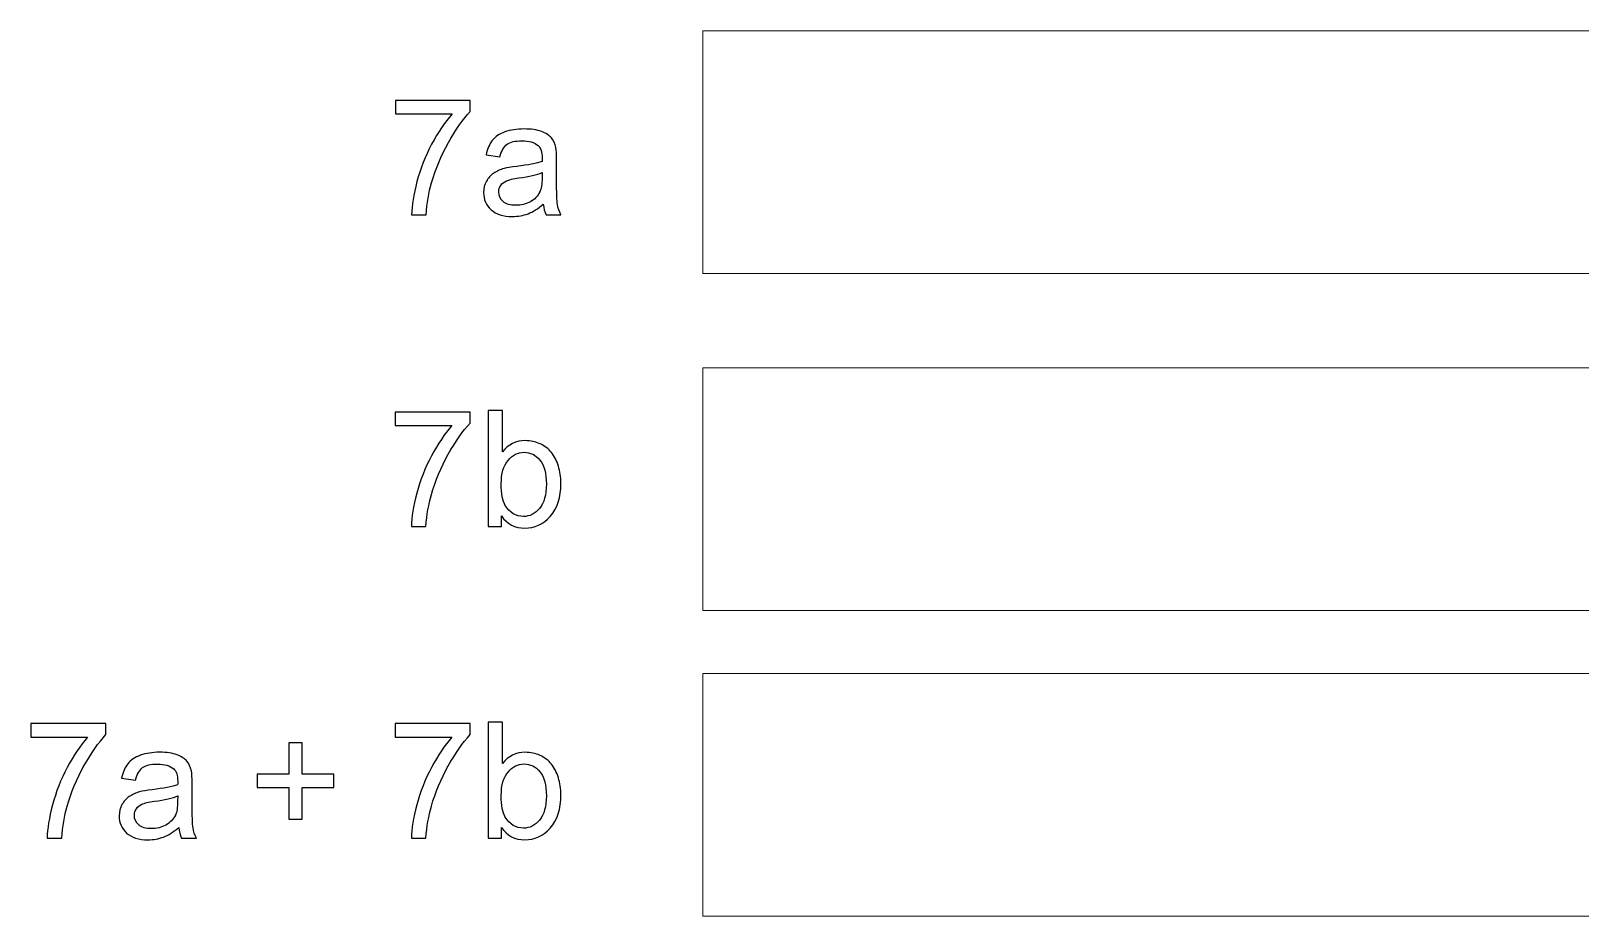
# Model space of a CAD drawing. Header units: millimetres. Extents: x -489 to 489, y -241 to 468.
# Drawn here: x -355.7 to -234.1, y -71.3 to -1.8 of the extents above; entities that cross this region are included whole.
import ezdxf

# ---------------------------------------------------------------- set-up
doc = ezdxf.new("R2010")
doc.units = ezdxf.units.MM
doc.header["$MEASUREMENT"] = 0
doc.layers.add('Layer 1', color=7, linetype='Continuous')

msp = doc.modelspace()

# ---------------------------------------------------------------- linework, layer by layer
at = {"layer": 'Layer 1', "color": 250, "lineweight": 9}
for points in [[(-303.009, -20.856), (-169.659, -20.856), (-169.659, -1.806), (-303.009, -1.806), (-303.009, -20.856)], [(-303.009, -47.3027), (-169.659, -47.3027), (-169.659, -28.2527), (-303.009, -28.2527), (-303.009, -47.3027)], [(-303.009, -71.3027), (-169.659, -71.3027), (-169.659, -52.2527), (-303.009, -52.2527), (-303.009, -71.3027)]]:
    msp.add_lwpolyline(points, close=True, dxfattribs=at)
at = {"layer": 'Layer 1', "color": 250}
for points, knots in [([(-327.1357, -8.3199), (-327.1357, -8.3199), (-327.1357, -7.2531), (-327.1357, -7.2531), (-327.1357, -7.2531), (-327.1357, -7.2531), (-321.2556, -7.2531), (-321.2556, -7.2531), (-321.2556, -7.2531), (-321.2556, -7.2531), (-321.2556, -8.1167), (-321.2556, -8.1167), (-321.2556, -8.1167), (-321.8334, -8.7326), (-322.4092, -9.5518), (-322.9764, -10.5741), (-322.9764, -10.5741), (-323.5458, -11.5965), (-323.984, -12.6485), (-324.2951, -13.7301), (-324.2951, -13.7301), (-324.5174, -14.49), (-324.6613, -15.3261), (-324.7227, -16.232), (-324.7227, -16.232), (-324.7227, -16.232), (-325.8657, -16.232), (-325.8657, -16.232), (-325.8657, -16.232), (-325.853, -15.5166), (-325.7133, -14.6508), (-325.4445, -13.637), (-325.4445, -13.637), (-325.1757, -12.621), (-324.7925, -11.6431), (-324.2909, -10.7011), (-324.2909, -10.7011), (-323.7892, -9.7592), (-323.2558, -8.9655), (-322.6907, -8.3199), (-322.6907, -8.3199), (-322.6907, -8.3199), (-327.1357, -8.3199), (-327.1357, -8.3199)], [0, 0, 0, 0, 0.08333333, 0.08333333, 0.08333333, 0.08333333, 0.16666667, 0.16666667, 0.16666667, 0.16666667, 0.25, 0.25, 0.25, 0.25, 0.33333333, 0.33333333, 0.33333333, 0.33333333, 0.41666667, 0.41666667, 0.41666667, 0.41666667, 0.5, 0.5, 0.5, 0.5, 0.58333333, 0.58333333, 0.58333333, 0.58333333, 0.66666667, 0.66666667, 0.66666667, 0.66666667, 0.75, 0.75, 0.75, 0.75, 0.83333333, 0.83333333, 0.83333333, 0.83333333, 1, 1, 1, 1]), ([(-315.5258, -15.4065), (-315.9407, -15.76), (-316.3407, -16.0076), (-316.7238, -16.1537), (-316.7238, -16.1537), (-317.1069, -16.2997), (-317.5176, -16.3717), (-317.9578, -16.3717), (-317.9578, -16.3717), (-318.6817, -16.3717), (-319.2384, -16.196), (-319.6279, -15.8425), (-319.6279, -15.8425), (-320.0174, -15.4912), (-320.2121, -15.0403), (-320.2121, -14.4921), (-320.2121, -14.4921), (-320.2121, -14.1704), (-320.138, -13.8761), (-319.992, -13.6094), (-319.992, -13.6094), (-319.8438, -13.3427), (-319.6512, -13.1311), (-319.4141, -12.9702), (-319.4141, -12.9702), (-319.1749, -12.8093), (-318.9082, -12.6866), (-318.6098, -12.604), (-318.6098, -12.604), (-318.3896, -12.5469), (-318.0573, -12.4918), (-317.6149, -12.4368), (-317.6149, -12.4368), (-316.7132, -12.331), (-316.0465, -12.2019), (-315.621, -12.0537), (-315.621, -12.0537), (-315.6168, -11.9013), (-315.6147, -11.8039), (-315.6147, -11.7637), (-315.6147, -11.7637), (-315.6147, -11.3107), (-315.7205, -10.9911), (-315.9322, -10.8049), (-315.9322, -10.8049), (-316.2179, -10.553), (-316.6434, -10.4281), (-317.2064, -10.4281), (-317.2064, -10.4281), (-317.7335, -10.4281), (-318.1229, -10.5212), (-318.3727, -10.7054), (-318.3727, -10.7054), (-318.6246, -10.8895), (-318.8087, -11.2155), (-318.9294, -11.6854), (-318.9294, -11.6854), (-318.9294, -11.6854), (-320.0216, -11.533), (-320.0216, -11.533), (-320.0216, -11.533), (-319.9221, -11.0652), (-319.7591, -10.6863), (-319.5305, -10.3985), (-319.5305, -10.3985), (-319.3019, -10.1106), (-318.9717, -9.8905), (-318.5399, -9.7338), (-318.5399, -9.7338), (-318.1102, -9.5793), (-317.6086, -9.501), (-317.0413, -9.501), (-317.0413, -9.501), (-316.4783, -9.501), (-316.019, -9.5666), (-315.6655, -9.7), (-315.6655, -9.7), (-315.3141, -9.8333), (-315.0538, -9.9984), (-314.8887, -10.1995), (-314.8887, -10.1995), (-314.7236, -10.4006), (-314.6072, -10.6546), (-314.5394, -10.9615), (-314.5394, -10.9615), (-314.5034, -11.152), (-314.4844, -11.4949), (-314.4844, -11.9881), (-314.4844, -11.9881), (-314.4844, -11.9881), (-314.4844, -13.4697), (-314.4844, -13.4697), (-314.4844, -13.4697), (-314.4844, -14.5048), (-314.4611, -15.1588), (-314.4145, -15.4361), (-314.4145, -15.4361), (-314.3701, -15.7134), (-314.277, -15.978), (-314.1415, -16.232), (-314.1415, -16.232), (-314.1415, -16.232), (-315.3099, -16.232), (-315.3099, -16.232), (-315.3099, -16.232), (-315.4221, -15.997), (-315.494, -15.7219), (-315.5258, -15.4065)], [0, 0, 0, 0, 0.03571429, 0.03571429, 0.03571429, 0.03571429, 0.07142857, 0.07142857, 0.07142857, 0.07142857, 0.10714286, 0.10714286, 0.10714286, 0.10714286, 0.14285714, 0.14285714, 0.14285714, 0.14285714, 0.17857143, 0.17857143, 0.17857143, 0.17857143, 0.21428571, 0.21428571, 0.21428571, 0.21428571, 0.25, 0.25, 0.25, 0.25, 0.28571429, 0.28571429, 0.28571429, 0.28571429, 0.32142857, 0.32142857, 0.32142857, 0.32142857, 0.35714286, 0.35714286, 0.35714286, 0.35714286, 0.39285714, 0.39285714, 0.39285714, 0.39285714, 0.42857143, 0.42857143, 0.42857143, 0.42857143, 0.46428571, 0.46428571, 0.46428571, 0.46428571, 0.5, 0.5, 0.5, 0.5, 0.53571429, 0.53571429, 0.53571429, 0.53571429, 0.57142857, 0.57142857, 0.57142857, 0.57142857, 0.60714286, 0.60714286, 0.60714286, 0.60714286, 0.64285714, 0.64285714, 0.64285714, 0.64285714, 0.67857143, 0.67857143, 0.67857143, 0.67857143, 0.71428571, 0.71428571, 0.71428571, 0.71428571, 0.75, 0.75, 0.75, 0.75, 0.78571429, 0.78571429, 0.78571429, 0.78571429, 0.82142857, 0.82142857, 0.82142857, 0.82142857, 0.85714286, 0.85714286, 0.85714286, 0.85714286, 0.89285714, 0.89285714, 0.89285714, 0.89285714, 0.92857143, 0.92857143, 0.92857143, 0.92857143, 1, 1, 1, 1]), ([(-315.6147, -12.93), (-316.0211, -13.0951), (-316.6307, -13.2348), (-317.4435, -13.3491), (-317.4435, -13.3491), (-317.9049, -13.4147), (-318.2309, -13.4888), (-318.4214, -13.5713), (-318.4214, -13.5713), (-318.6119, -13.6539), (-318.7579, -13.7745), (-318.8617, -13.9312), (-318.8617, -13.9312), (-318.9654, -14.0899), (-319.0183, -14.2656), (-319.0183, -14.4603), (-319.0183, -14.4603), (-319.0183, -14.7546), (-318.9061, -15.0022), (-318.6796, -15.1991), (-318.6796, -15.1991), (-318.4531, -15.3959), (-318.1229, -15.4954), (-317.689, -15.4954), (-317.689, -15.4954), (-317.2593, -15.4954), (-316.8762, -15.4023), (-316.5397, -15.2139), (-316.5397, -15.2139), (-316.2052, -15.0276), (-315.9576, -14.7715), (-315.801, -14.4476), (-315.801, -14.4476), (-315.6803, -14.1958), (-315.621, -13.8253), (-315.621, -13.3364), (-315.621, -13.3364), (-315.621, -13.3364), (-315.6147, -12.93), (-315.6147, -12.93)], [0, 0, 0, 0, 0.09090909, 0.09090909, 0.09090909, 0.09090909, 0.18181818, 0.18181818, 0.18181818, 0.18181818, 0.27272727, 0.27272727, 0.27272727, 0.27272727, 0.36363636, 0.36363636, 0.36363636, 0.36363636, 0.45454545, 0.45454545, 0.45454545, 0.45454545, 0.54545455, 0.54545455, 0.54545455, 0.54545455, 0.63636364, 0.63636364, 0.63636364, 0.63636364, 0.72727273, 0.72727273, 0.72727273, 0.72727273, 0.81818182, 0.81818182, 0.81818182, 0.81818182, 1, 1, 1, 1]), ([(-318.8151, -40.7043), (-318.8151, -40.7043), (-319.8565, -40.7043), (-319.8565, -40.7043), (-319.8565, -40.7043), (-319.8565, -40.7043), (-319.8565, -31.6111), (-319.8565, -31.6111), (-319.8565, -31.6111), (-319.8565, -31.6111), (-318.7389, -31.6111), (-318.7389, -31.6111), (-318.7389, -31.6111), (-318.7389, -31.6111), (-318.7389, -34.8559), (-318.7389, -34.8559), (-318.7389, -34.8559), (-318.2669, -34.2675), (-317.6657, -33.9733), (-316.9334, -33.9733), (-316.9334, -33.9733), (-316.5291, -33.9733), (-316.1439, -34.0537), (-315.7819, -34.2167), (-315.7819, -34.2167), (-315.42, -34.3797), (-315.1236, -34.6104), (-314.8887, -34.9046), (-314.8887, -34.9046), (-314.6558, -35.201), (-314.4717, -35.5566), (-314.3405, -35.9735), (-314.3405, -35.9735), (-314.2071, -36.3884), (-314.1415, -36.835), (-314.1415, -37.3092), (-314.1415, -37.3092), (-314.1415, -38.4352), (-314.4209, -39.3073), (-314.9776, -39.9211), (-314.9776, -39.9211), (-315.5364, -40.5371), (-316.2052, -40.844), (-316.9863, -40.844), (-316.9863, -40.844), (-317.7631, -40.844), (-318.3727, -40.5201), (-318.8151, -39.8746), (-318.8151, -39.8746), (-318.8151, -39.8746), (-318.8151, -40.7043), (-318.8151, -40.7043)], [0, 0, 0, 0, 0.07142857, 0.07142857, 0.07142857, 0.07142857, 0.14285714, 0.14285714, 0.14285714, 0.14285714, 0.21428571, 0.21428571, 0.21428571, 0.21428571, 0.28571429, 0.28571429, 0.28571429, 0.28571429, 0.35714286, 0.35714286, 0.35714286, 0.35714286, 0.42857143, 0.42857143, 0.42857143, 0.42857143, 0.5, 0.5, 0.5, 0.5, 0.57142857, 0.57142857, 0.57142857, 0.57142857, 0.64285714, 0.64285714, 0.64285714, 0.64285714, 0.71428571, 0.71428571, 0.71428571, 0.71428571, 0.78571429, 0.78571429, 0.78571429, 0.78571429, 0.85714286, 0.85714286, 0.85714286, 0.85714286, 1, 1, 1, 1]), ([(-327.1484, -32.7922), (-327.1484, -32.7922), (-327.1484, -31.7254), (-327.1484, -31.7254), (-327.1484, -31.7254), (-327.1484, -31.7254), (-321.2683, -31.7254), (-321.2683, -31.7254), (-321.2683, -31.7254), (-321.2683, -31.7254), (-321.2683, -32.589), (-321.2683, -32.589), (-321.2683, -32.589), (-321.8461, -33.2049), (-322.4219, -34.0241), (-322.9891, -35.0464), (-322.9891, -35.0464), (-323.5585, -36.0688), (-323.9967, -37.1208), (-324.3078, -38.2024), (-324.3078, -38.2024), (-324.5301, -38.9623), (-324.674, -39.7984), (-324.7354, -40.7043), (-324.7354, -40.7043), (-324.7354, -40.7043), (-325.8784, -40.7043), (-325.8784, -40.7043), (-325.8784, -40.7043), (-325.8657, -39.9889), (-325.726, -39.1231), (-325.4572, -38.1093), (-325.4572, -38.1093), (-325.1884, -37.0933), (-324.8052, -36.1154), (-324.3036, -35.1734), (-324.3036, -35.1734), (-323.8019, -34.2315), (-323.2685, -33.4378), (-322.7034, -32.7922), (-322.7034, -32.7922), (-322.7034, -32.7922), (-327.1484, -32.7922), (-327.1484, -32.7922)], [0, 0, 0, 0, 0.08333333, 0.08333333, 0.08333333, 0.08333333, 0.16666667, 0.16666667, 0.16666667, 0.16666667, 0.25, 0.25, 0.25, 0.25, 0.33333333, 0.33333333, 0.33333333, 0.33333333, 0.41666667, 0.41666667, 0.41666667, 0.41666667, 0.5, 0.5, 0.5, 0.5, 0.58333333, 0.58333333, 0.58333333, 0.58333333, 0.66666667, 0.66666667, 0.66666667, 0.66666667, 0.75, 0.75, 0.75, 0.75, 0.83333333, 0.83333333, 0.83333333, 0.83333333, 1, 1, 1, 1]), ([(-318.8278, -37.36), (-318.8278, -38.1474), (-318.7198, -38.7167), (-318.5061, -39.0681), (-318.5061, -39.0681), (-318.1547, -39.6417), (-317.6806, -39.9296), (-317.0815, -39.9296), (-317.0815, -39.9296), (-316.5926, -39.9296), (-316.1714, -39.7179), (-315.8179, -39.2946), (-315.8179, -39.2946), (-315.4623, -38.8713), (-315.2845, -38.2405), (-315.2845, -37.4023), (-315.2845, -37.4023), (-315.2845, -36.5429), (-315.4538, -35.91), (-315.7946, -35.5015), (-315.7946, -35.5015), (-316.1354, -35.093), (-316.5481, -34.8877), (-317.0307, -34.8877), (-317.0307, -34.8877), (-317.5197, -34.8877), (-317.9409, -35.0994), (-318.2944, -35.5227), (-318.2944, -35.5227), (-318.65, -35.946), (-318.8278, -36.5577), (-318.8278, -37.36)], [0, 0, 0, 0, 0.11111111, 0.11111111, 0.11111111, 0.11111111, 0.22222222, 0.22222222, 0.22222222, 0.22222222, 0.33333333, 0.33333333, 0.33333333, 0.33333333, 0.44444444, 0.44444444, 0.44444444, 0.44444444, 0.55555556, 0.55555556, 0.55555556, 0.55555556, 0.66666667, 0.66666667, 0.66666667, 0.66666667, 0.77777778, 0.77777778, 0.77777778, 0.77777778, 1, 1, 1, 1]), ([(-355.7488, -57.2644), (-355.7488, -57.2644), (-355.7488, -56.1976), (-355.7488, -56.1976), (-355.7488, -56.1976), (-355.7488, -56.1976), (-349.8687, -56.1976), (-349.8687, -56.1976), (-349.8687, -56.1976), (-349.8687, -56.1976), (-349.8687, -57.0612), (-349.8687, -57.0612), (-349.8687, -57.0612), (-350.4465, -57.6771), (-351.0223, -58.4963), (-351.5895, -59.5186), (-351.5895, -59.5186), (-352.1589, -60.541), (-352.5971, -61.593), (-352.9082, -62.6746), (-352.9082, -62.6746), (-353.1305, -63.4345), (-353.2744, -64.2706), (-353.3358, -65.1765), (-353.3358, -65.1765), (-353.3358, -65.1765), (-354.4788, -65.1765), (-354.4788, -65.1765), (-354.4788, -65.1765), (-354.4661, -64.4611), (-354.3264, -63.5953), (-354.0576, -62.5815), (-354.0576, -62.5815), (-353.7888, -61.5655), (-353.4056, -60.5876), (-352.904, -59.6456), (-352.904, -59.6456), (-352.4023, -58.7037), (-351.8689, -57.91), (-351.3038, -57.2644), (-351.3038, -57.2644), (-351.3038, -57.2644), (-355.7488, -57.2644), (-355.7488, -57.2644)], [0, 0, 0, 0, 0.08333333, 0.08333333, 0.08333333, 0.08333333, 0.16666667, 0.16666667, 0.16666667, 0.16666667, 0.25, 0.25, 0.25, 0.25, 0.33333333, 0.33333333, 0.33333333, 0.33333333, 0.41666667, 0.41666667, 0.41666667, 0.41666667, 0.5, 0.5, 0.5, 0.5, 0.58333333, 0.58333333, 0.58333333, 0.58333333, 0.66666667, 0.66666667, 0.66666667, 0.66666667, 0.75, 0.75, 0.75, 0.75, 0.83333333, 0.83333333, 0.83333333, 0.83333333, 1, 1, 1, 1]), ([(-327.1484, -57.2644), (-327.1484, -57.2644), (-327.1484, -56.1976), (-327.1484, -56.1976), (-327.1484, -56.1976), (-327.1484, -56.1976), (-321.2683, -56.1976), (-321.2683, -56.1976), (-321.2683, -56.1976), (-321.2683, -56.1976), (-321.2683, -57.0612), (-321.2683, -57.0612), (-321.2683, -57.0612), (-321.8461, -57.6771), (-322.4219, -58.4963), (-322.9891, -59.5186), (-322.9891, -59.5186), (-323.5585, -60.541), (-323.9967, -61.593), (-324.3078, -62.6746), (-324.3078, -62.6746), (-324.5301, -63.4345), (-324.674, -64.2706), (-324.7354, -65.1765), (-324.7354, -65.1765), (-324.7354, -65.1765), (-325.8784, -65.1765), (-325.8784, -65.1765), (-325.8784, -65.1765), (-325.8657, -64.4611), (-325.726, -63.5953), (-325.4572, -62.5815), (-325.4572, -62.5815), (-325.1884, -61.5655), (-324.8052, -60.5876), (-324.3036, -59.6456), (-324.3036, -59.6456), (-323.8019, -58.7037), (-323.2685, -57.91), (-322.7034, -57.2644), (-322.7034, -57.2644), (-322.7034, -57.2644), (-327.1484, -57.2644), (-327.1484, -57.2644)], [0, 0, 0, 0, 0.08333333, 0.08333333, 0.08333333, 0.08333333, 0.16666667, 0.16666667, 0.16666667, 0.16666667, 0.25, 0.25, 0.25, 0.25, 0.33333333, 0.33333333, 0.33333333, 0.33333333, 0.41666667, 0.41666667, 0.41666667, 0.41666667, 0.5, 0.5, 0.5, 0.5, 0.58333333, 0.58333333, 0.58333333, 0.58333333, 0.66666667, 0.66666667, 0.66666667, 0.66666667, 0.75, 0.75, 0.75, 0.75, 0.83333333, 0.83333333, 0.83333333, 0.83333333, 1, 1, 1, 1]), ([(-318.8151, -65.1765), (-318.8151, -65.1765), (-319.8565, -65.1765), (-319.8565, -65.1765), (-319.8565, -65.1765), (-319.8565, -65.1765), (-319.8565, -56.0833), (-319.8565, -56.0833), (-319.8565, -56.0833), (-319.8565, -56.0833), (-318.7389, -56.0833), (-318.7389, -56.0833), (-318.7389, -56.0833), (-318.7389, -56.0833), (-318.7389, -59.3281), (-318.7389, -59.3281), (-318.7389, -59.3281), (-318.2669, -58.7397), (-317.6657, -58.4455), (-316.9334, -58.4455), (-316.9334, -58.4455), (-316.5291, -58.4455), (-316.1439, -58.5259), (-315.7819, -58.6889), (-315.7819, -58.6889), (-315.42, -58.8519), (-315.1236, -59.0826), (-314.8887, -59.3768), (-314.8887, -59.3768), (-314.6558, -59.6732), (-314.4717, -60.0288), (-314.3405, -60.4457), (-314.3405, -60.4457), (-314.2071, -60.8606), (-314.1415, -61.3072), (-314.1415, -61.7814), (-314.1415, -61.7814), (-314.1415, -62.9074), (-314.4209, -63.7795), (-314.9776, -64.3933), (-314.9776, -64.3933), (-315.5364, -65.0093), (-316.2052, -65.3162), (-316.9863, -65.3162), (-316.9863, -65.3162), (-317.7631, -65.3162), (-318.3727, -64.9923), (-318.8151, -64.3468), (-318.8151, -64.3468), (-318.8151, -64.3468), (-318.8151, -65.1765), (-318.8151, -65.1765)], [0, 0, 0, 0, 0.07142857, 0.07142857, 0.07142857, 0.07142857, 0.14285714, 0.14285714, 0.14285714, 0.14285714, 0.21428571, 0.21428571, 0.21428571, 0.21428571, 0.28571429, 0.28571429, 0.28571429, 0.28571429, 0.35714286, 0.35714286, 0.35714286, 0.35714286, 0.42857143, 0.42857143, 0.42857143, 0.42857143, 0.5, 0.5, 0.5, 0.5, 0.57142857, 0.57142857, 0.57142857, 0.57142857, 0.64285714, 0.64285714, 0.64285714, 0.64285714, 0.71428571, 0.71428571, 0.71428571, 0.71428571, 0.78571429, 0.78571429, 0.78571429, 0.78571429, 0.85714286, 0.85714286, 0.85714286, 0.85714286, 1, 1, 1, 1]), ([(-335.5029, -63.7033), (-335.5029, -63.7033), (-335.5029, -61.2141), (-335.5029, -61.2141), (-335.5029, -61.2141), (-335.5029, -61.2141), (-337.9794, -61.2141), (-337.9794, -61.2141), (-337.9794, -61.2141), (-337.9794, -61.2141), (-337.9794, -60.1727), (-337.9794, -60.1727), (-337.9794, -60.1727), (-337.9794, -60.1727), (-335.5029, -60.1727), (-335.5029, -60.1727), (-335.5029, -60.1727), (-335.5029, -60.1727), (-335.5029, -57.6962), (-335.5029, -57.6962), (-335.5029, -57.6962), (-335.5029, -57.6962), (-334.4488, -57.6962), (-334.4488, -57.6962), (-334.4488, -57.6962), (-334.4488, -57.6962), (-334.4488, -60.1727), (-334.4488, -60.1727), (-334.4488, -60.1727), (-334.4488, -60.1727), (-331.9723, -60.1727), (-331.9723, -60.1727), (-331.9723, -60.1727), (-331.9723, -60.1727), (-331.9723, -61.2141), (-331.9723, -61.2141), (-331.9723, -61.2141), (-331.9723, -61.2141), (-334.4488, -61.2141), (-334.4488, -61.2141), (-334.4488, -61.2141), (-334.4488, -61.2141), (-334.4488, -63.7033), (-334.4488, -63.7033), (-334.4488, -63.7033), (-334.4488, -63.7033), (-335.5029, -63.7033), (-335.5029, -63.7033)], [0, 0, 0, 0, 0.07692308, 0.07692308, 0.07692308, 0.07692308, 0.15384615, 0.15384615, 0.15384615, 0.15384615, 0.23076923, 0.23076923, 0.23076923, 0.23076923, 0.30769231, 0.30769231, 0.30769231, 0.30769231, 0.38461538, 0.38461538, 0.38461538, 0.38461538, 0.46153846, 0.46153846, 0.46153846, 0.46153846, 0.53846154, 0.53846154, 0.53846154, 0.53846154, 0.61538462, 0.61538462, 0.61538462, 0.61538462, 0.69230769, 0.69230769, 0.69230769, 0.69230769, 0.76923077, 0.76923077, 0.76923077, 0.76923077, 0.84615385, 0.84615385, 0.84615385, 0.84615385, 1, 1, 1, 1]), ([(-344.1389, -64.351), (-344.5538, -64.7045), (-344.9538, -64.9521), (-345.3369, -65.0982), (-345.3369, -65.0982), (-345.72, -65.2442), (-346.1307, -65.3162), (-346.5709, -65.3162), (-346.5709, -65.3162), (-347.2948, -65.3162), (-347.8515, -65.1405), (-348.241, -64.787), (-348.241, -64.787), (-348.6305, -64.4357), (-348.8252, -63.9848), (-348.8252, -63.4366), (-348.8252, -63.4366), (-348.8252, -63.1149), (-348.7511, -62.8206), (-348.6051, -62.5539), (-348.6051, -62.5539), (-348.4569, -62.2872), (-348.2643, -62.0756), (-348.0272, -61.9147), (-348.0272, -61.9147), (-347.788, -61.7538), (-347.5213, -61.6311), (-347.2229, -61.5485), (-347.2229, -61.5485), (-347.0027, -61.4914), (-346.6704, -61.4363), (-346.228, -61.3813), (-346.228, -61.3813), (-345.3263, -61.2755), (-344.6596, -61.1464), (-344.2341, -60.9982), (-344.2341, -60.9982), (-344.2299, -60.8458), (-344.2278, -60.7484), (-344.2278, -60.7082), (-344.2278, -60.7082), (-344.2278, -60.2552), (-344.3336, -59.9356), (-344.5453, -59.7494), (-344.5453, -59.7494), (-344.831, -59.4975), (-345.2565, -59.3726), (-345.8195, -59.3726), (-345.8195, -59.3726), (-346.3466, -59.3726), (-346.736, -59.4657), (-346.9858, -59.6499), (-346.9858, -59.6499), (-347.2377, -59.834), (-347.4218, -60.16), (-347.5425, -60.6299), (-347.5425, -60.6299), (-347.5425, -60.6299), (-348.6347, -60.4775), (-348.6347, -60.4775), (-348.6347, -60.4775), (-348.5352, -60.0097), (-348.3722, -59.6308), (-348.1436, -59.343), (-348.1436, -59.343), (-347.915, -59.0551), (-347.5848, -58.835), (-347.153, -58.6783), (-347.153, -58.6783), (-346.7233, -58.5238), (-346.2217, -58.4455), (-345.6544, -58.4455), (-345.6544, -58.4455), (-345.0914, -58.4455), (-344.6321, -58.5111), (-344.2786, -58.6445), (-344.2786, -58.6445), (-343.9272, -58.7778), (-343.6669, -58.9429), (-343.5018, -59.144), (-343.5018, -59.144), (-343.3367, -59.3451), (-343.2203, -59.5991), (-343.1525, -59.906), (-343.1525, -59.906), (-343.1165, -60.0965), (-343.0975, -60.4394), (-343.0975, -60.9326), (-343.0975, -60.9326), (-343.0975, -60.9326), (-343.0975, -62.4142), (-343.0975, -62.4142), (-343.0975, -62.4142), (-343.0975, -63.4493), (-343.0742, -64.1033), (-343.0276, -64.3806), (-343.0276, -64.3806), (-342.9832, -64.6579), (-342.8901, -64.9225), (-342.7546, -65.1765), (-342.7546, -65.1765), (-342.7546, -65.1765), (-343.923, -65.1765), (-343.923, -65.1765), (-343.923, -65.1765), (-344.0352, -64.9415), (-344.1071, -64.6664), (-344.1389, -64.351)], [0, 0, 0, 0, 0.03571429, 0.03571429, 0.03571429, 0.03571429, 0.07142857, 0.07142857, 0.07142857, 0.07142857, 0.10714286, 0.10714286, 0.10714286, 0.10714286, 0.14285714, 0.14285714, 0.14285714, 0.14285714, 0.17857143, 0.17857143, 0.17857143, 0.17857143, 0.21428571, 0.21428571, 0.21428571, 0.21428571, 0.25, 0.25, 0.25, 0.25, 0.28571429, 0.28571429, 0.28571429, 0.28571429, 0.32142857, 0.32142857, 0.32142857, 0.32142857, 0.35714286, 0.35714286, 0.35714286, 0.35714286, 0.39285714, 0.39285714, 0.39285714, 0.39285714, 0.42857143, 0.42857143, 0.42857143, 0.42857143, 0.46428571, 0.46428571, 0.46428571, 0.46428571, 0.5, 0.5, 0.5, 0.5, 0.53571429, 0.53571429, 0.53571429, 0.53571429, 0.57142857, 0.57142857, 0.57142857, 0.57142857, 0.60714286, 0.60714286, 0.60714286, 0.60714286, 0.64285714, 0.64285714, 0.64285714, 0.64285714, 0.67857143, 0.67857143, 0.67857143, 0.67857143, 0.71428571, 0.71428571, 0.71428571, 0.71428571, 0.75, 0.75, 0.75, 0.75, 0.78571429, 0.78571429, 0.78571429, 0.78571429, 0.82142857, 0.82142857, 0.82142857, 0.82142857, 0.85714286, 0.85714286, 0.85714286, 0.85714286, 0.89285714, 0.89285714, 0.89285714, 0.89285714, 0.92857143, 0.92857143, 0.92857143, 0.92857143, 1, 1, 1, 1]), ([(-318.8278, -61.8322), (-318.8278, -62.6196), (-318.7198, -63.1889), (-318.5061, -63.5403), (-318.5061, -63.5403), (-318.1547, -64.1139), (-317.6806, -64.4018), (-317.0815, -64.4018), (-317.0815, -64.4018), (-316.5926, -64.4018), (-316.1714, -64.1901), (-315.8179, -63.7668), (-315.8179, -63.7668), (-315.4623, -63.3435), (-315.2845, -62.7127), (-315.2845, -61.8745), (-315.2845, -61.8745), (-315.2845, -61.0151), (-315.4538, -60.3822), (-315.7946, -59.9737), (-315.7946, -59.9737), (-316.1354, -59.5652), (-316.5481, -59.3599), (-317.0307, -59.3599), (-317.0307, -59.3599), (-317.5197, -59.3599), (-317.9409, -59.5716), (-318.2944, -59.9949), (-318.2944, -59.9949), (-318.65, -60.4182), (-318.8278, -61.0299), (-318.8278, -61.8322)], [0, 0, 0, 0, 0.11111111, 0.11111111, 0.11111111, 0.11111111, 0.22222222, 0.22222222, 0.22222222, 0.22222222, 0.33333333, 0.33333333, 0.33333333, 0.33333333, 0.44444444, 0.44444444, 0.44444444, 0.44444444, 0.55555556, 0.55555556, 0.55555556, 0.55555556, 0.66666667, 0.66666667, 0.66666667, 0.66666667, 0.77777778, 0.77777778, 0.77777778, 0.77777778, 1, 1, 1, 1]), ([(-344.2278, -61.8745), (-344.6342, -62.0396), (-345.2438, -62.1793), (-346.0566, -62.2936), (-346.0566, -62.2936), (-346.518, -62.3592), (-346.844, -62.4333), (-347.0345, -62.5158), (-347.0345, -62.5158), (-347.225, -62.5984), (-347.371, -62.719), (-347.4748, -62.8757), (-347.4748, -62.8757), (-347.5785, -63.0344), (-347.6314, -63.2101), (-347.6314, -63.4048), (-347.6314, -63.4048), (-347.6314, -63.6991), (-347.5192, -63.9467), (-347.2927, -64.1436), (-347.2927, -64.1436), (-347.0662, -64.3404), (-346.736, -64.4399), (-346.3021, -64.4399), (-346.3021, -64.4399), (-345.8724, -64.4399), (-345.4893, -64.3468), (-345.1528, -64.1584), (-345.1528, -64.1584), (-344.8183, -63.9721), (-344.5707, -63.716), (-344.4141, -63.3921), (-344.4141, -63.3921), (-344.2934, -63.1403), (-344.2341, -62.7698), (-344.2341, -62.2809), (-344.2341, -62.2809), (-344.2341, -62.2809), (-344.2278, -61.8745), (-344.2278, -61.8745)], [0, 0, 0, 0, 0.09090909, 0.09090909, 0.09090909, 0.09090909, 0.18181818, 0.18181818, 0.18181818, 0.18181818, 0.27272727, 0.27272727, 0.27272727, 0.27272727, 0.36363636, 0.36363636, 0.36363636, 0.36363636, 0.45454545, 0.45454545, 0.45454545, 0.45454545, 0.54545455, 0.54545455, 0.54545455, 0.54545455, 0.63636364, 0.63636364, 0.63636364, 0.63636364, 0.72727273, 0.72727273, 0.72727273, 0.72727273, 0.81818182, 0.81818182, 0.81818182, 0.81818182, 1, 1, 1, 1])]:
    msp.add_open_spline(points, degree=3, knots=knots, dxfattribs=at)
at = {"layer": 'Layer 1', "color": 250, "lineweight": 9}
for points, knots in [([(-327.1357, -8.3199), (-327.1357, -8.3199), (-327.1357, -7.2531), (-327.1357, -7.2531), (-327.1357, -7.2531), (-327.1357, -7.2531), (-321.2556, -7.2531), (-321.2556, -7.2531), (-321.2556, -7.2531), (-321.2556, -7.2531), (-321.2556, -8.1167), (-321.2556, -8.1167), (-321.2556, -8.1167), (-321.8334, -8.7326), (-322.4092, -9.5518), (-322.9764, -10.5741), (-322.9764, -10.5741), (-323.5458, -11.5965), (-323.984, -12.6485), (-324.2951, -13.7301), (-324.2951, -13.7301), (-324.5174, -14.49), (-324.6613, -15.3261), (-324.7227, -16.232), (-324.7227, -16.232), (-324.7227, -16.232), (-325.8657, -16.232), (-325.8657, -16.232), (-325.8657, -16.232), (-325.853, -15.5166), (-325.7133, -14.6508), (-325.4445, -13.637), (-325.4445, -13.637), (-325.1757, -12.621), (-324.7925, -11.6431), (-324.2909, -10.7011), (-324.2909, -10.7011), (-323.7892, -9.7592), (-323.2558, -8.9655), (-322.6907, -8.3199), (-322.6907, -8.3199), (-322.6907, -8.3199), (-327.1357, -8.3199), (-327.1357, -8.3199)], [0, 0, 0, 0, 0.08333333, 0.08333333, 0.08333333, 0.08333333, 0.16666667, 0.16666667, 0.16666667, 0.16666667, 0.25, 0.25, 0.25, 0.25, 0.33333333, 0.33333333, 0.33333333, 0.33333333, 0.41666667, 0.41666667, 0.41666667, 0.41666667, 0.5, 0.5, 0.5, 0.5, 0.58333333, 0.58333333, 0.58333333, 0.58333333, 0.66666667, 0.66666667, 0.66666667, 0.66666667, 0.75, 0.75, 0.75, 0.75, 0.83333333, 0.83333333, 0.83333333, 0.83333333, 1, 1, 1, 1]), ([(-315.5258, -15.4065), (-315.9407, -15.76), (-316.3407, -16.0076), (-316.7238, -16.1537), (-316.7238, -16.1537), (-317.1069, -16.2997), (-317.5176, -16.3717), (-317.9578, -16.3717), (-317.9578, -16.3717), (-318.6817, -16.3717), (-319.2384, -16.196), (-319.6279, -15.8425), (-319.6279, -15.8425), (-320.0174, -15.4912), (-320.2121, -15.0403), (-320.2121, -14.4921), (-320.2121, -14.4921), (-320.2121, -14.1704), (-320.138, -13.8761), (-319.992, -13.6094), (-319.992, -13.6094), (-319.8438, -13.3427), (-319.6512, -13.1311), (-319.4141, -12.9702), (-319.4141, -12.9702), (-319.1749, -12.8093), (-318.9082, -12.6866), (-318.6098, -12.604), (-318.6098, -12.604), (-318.3896, -12.5469), (-318.0573, -12.4918), (-317.6149, -12.4368), (-317.6149, -12.4368), (-316.7132, -12.331), (-316.0465, -12.2019), (-315.621, -12.0537), (-315.621, -12.0537), (-315.6168, -11.9013), (-315.6147, -11.8039), (-315.6147, -11.7637), (-315.6147, -11.7637), (-315.6147, -11.3107), (-315.7205, -10.9911), (-315.9322, -10.8049), (-315.9322, -10.8049), (-316.2179, -10.553), (-316.6434, -10.4281), (-317.2064, -10.4281), (-317.2064, -10.4281), (-317.7335, -10.4281), (-318.1229, -10.5212), (-318.3727, -10.7054), (-318.3727, -10.7054), (-318.6246, -10.8895), (-318.8087, -11.2155), (-318.9294, -11.6854), (-318.9294, -11.6854), (-318.9294, -11.6854), (-320.0216, -11.533), (-320.0216, -11.533), (-320.0216, -11.533), (-319.9221, -11.0652), (-319.7591, -10.6863), (-319.5305, -10.3985), (-319.5305, -10.3985), (-319.3019, -10.1106), (-318.9717, -9.8905), (-318.5399, -9.7338), (-318.5399, -9.7338), (-318.1102, -9.5793), (-317.6086, -9.501), (-317.0413, -9.501), (-317.0413, -9.501), (-316.4783, -9.501), (-316.019, -9.5666), (-315.6655, -9.7), (-315.6655, -9.7), (-315.3141, -9.8333), (-315.0538, -9.9984), (-314.8887, -10.1995), (-314.8887, -10.1995), (-314.7236, -10.4006), (-314.6072, -10.6546), (-314.5394, -10.9615), (-314.5394, -10.9615), (-314.5034, -11.152), (-314.4844, -11.4949), (-314.4844, -11.9881), (-314.4844, -11.9881), (-314.4844, -11.9881), (-314.4844, -13.4697), (-314.4844, -13.4697), (-314.4844, -13.4697), (-314.4844, -14.5048), (-314.4611, -15.1588), (-314.4145, -15.4361), (-314.4145, -15.4361), (-314.3701, -15.7134), (-314.277, -15.978), (-314.1415, -16.232), (-314.1415, -16.232), (-314.1415, -16.232), (-315.3099, -16.232), (-315.3099, -16.232), (-315.3099, -16.232), (-315.4221, -15.997), (-315.494, -15.7219), (-315.5258, -15.4065)], [0, 0, 0, 0, 0.03571429, 0.03571429, 0.03571429, 0.03571429, 0.07142857, 0.07142857, 0.07142857, 0.07142857, 0.10714286, 0.10714286, 0.10714286, 0.10714286, 0.14285714, 0.14285714, 0.14285714, 0.14285714, 0.17857143, 0.17857143, 0.17857143, 0.17857143, 0.21428571, 0.21428571, 0.21428571, 0.21428571, 0.25, 0.25, 0.25, 0.25, 0.28571429, 0.28571429, 0.28571429, 0.28571429, 0.32142857, 0.32142857, 0.32142857, 0.32142857, 0.35714286, 0.35714286, 0.35714286, 0.35714286, 0.39285714, 0.39285714, 0.39285714, 0.39285714, 0.42857143, 0.42857143, 0.42857143, 0.42857143, 0.46428571, 0.46428571, 0.46428571, 0.46428571, 0.5, 0.5, 0.5, 0.5, 0.53571429, 0.53571429, 0.53571429, 0.53571429, 0.57142857, 0.57142857, 0.57142857, 0.57142857, 0.60714286, 0.60714286, 0.60714286, 0.60714286, 0.64285714, 0.64285714, 0.64285714, 0.64285714, 0.67857143, 0.67857143, 0.67857143, 0.67857143, 0.71428571, 0.71428571, 0.71428571, 0.71428571, 0.75, 0.75, 0.75, 0.75, 0.78571429, 0.78571429, 0.78571429, 0.78571429, 0.82142857, 0.82142857, 0.82142857, 0.82142857, 0.85714286, 0.85714286, 0.85714286, 0.85714286, 0.89285714, 0.89285714, 0.89285714, 0.89285714, 0.92857143, 0.92857143, 0.92857143, 0.92857143, 1, 1, 1, 1]), ([(-315.6147, -12.93), (-316.0211, -13.0951), (-316.6307, -13.2348), (-317.4435, -13.3491), (-317.4435, -13.3491), (-317.9049, -13.4147), (-318.2309, -13.4888), (-318.4214, -13.5713), (-318.4214, -13.5713), (-318.6119, -13.6539), (-318.7579, -13.7745), (-318.8617, -13.9312), (-318.8617, -13.9312), (-318.9654, -14.0899), (-319.0183, -14.2656), (-319.0183, -14.4603), (-319.0183, -14.4603), (-319.0183, -14.7546), (-318.9061, -15.0022), (-318.6796, -15.1991), (-318.6796, -15.1991), (-318.4531, -15.3959), (-318.1229, -15.4954), (-317.689, -15.4954), (-317.689, -15.4954), (-317.2593, -15.4954), (-316.8762, -15.4023), (-316.5397, -15.2139), (-316.5397, -15.2139), (-316.2052, -15.0276), (-315.9576, -14.7715), (-315.801, -14.4476), (-315.801, -14.4476), (-315.6803, -14.1958), (-315.621, -13.8253), (-315.621, -13.3364), (-315.621, -13.3364), (-315.621, -13.3364), (-315.6147, -12.93), (-315.6147, -12.93)], [0, 0, 0, 0, 0.09090909, 0.09090909, 0.09090909, 0.09090909, 0.18181818, 0.18181818, 0.18181818, 0.18181818, 0.27272727, 0.27272727, 0.27272727, 0.27272727, 0.36363636, 0.36363636, 0.36363636, 0.36363636, 0.45454545, 0.45454545, 0.45454545, 0.45454545, 0.54545455, 0.54545455, 0.54545455, 0.54545455, 0.63636364, 0.63636364, 0.63636364, 0.63636364, 0.72727273, 0.72727273, 0.72727273, 0.72727273, 0.81818182, 0.81818182, 0.81818182, 0.81818182, 1, 1, 1, 1]), ([(-318.8151, -40.7043), (-318.8151, -40.7043), (-319.8565, -40.7043), (-319.8565, -40.7043), (-319.8565, -40.7043), (-319.8565, -40.7043), (-319.8565, -31.6111), (-319.8565, -31.6111), (-319.8565, -31.6111), (-319.8565, -31.6111), (-318.7389, -31.6111), (-318.7389, -31.6111), (-318.7389, -31.6111), (-318.7389, -31.6111), (-318.7389, -34.8559), (-318.7389, -34.8559), (-318.7389, -34.8559), (-318.2669, -34.2675), (-317.6657, -33.9733), (-316.9334, -33.9733), (-316.9334, -33.9733), (-316.5291, -33.9733), (-316.1439, -34.0537), (-315.7819, -34.2167), (-315.7819, -34.2167), (-315.42, -34.3797), (-315.1236, -34.6104), (-314.8887, -34.9046), (-314.8887, -34.9046), (-314.6558, -35.201), (-314.4717, -35.5566), (-314.3405, -35.9735), (-314.3405, -35.9735), (-314.2071, -36.3884), (-314.1415, -36.835), (-314.1415, -37.3092), (-314.1415, -37.3092), (-314.1415, -38.4352), (-314.4209, -39.3073), (-314.9776, -39.9211), (-314.9776, -39.9211), (-315.5364, -40.5371), (-316.2052, -40.844), (-316.9863, -40.844), (-316.9863, -40.844), (-317.7631, -40.844), (-318.3727, -40.5201), (-318.8151, -39.8746), (-318.8151, -39.8746), (-318.8151, -39.8746), (-318.8151, -40.7043), (-318.8151, -40.7043)], [0, 0, 0, 0, 0.07142857, 0.07142857, 0.07142857, 0.07142857, 0.14285714, 0.14285714, 0.14285714, 0.14285714, 0.21428571, 0.21428571, 0.21428571, 0.21428571, 0.28571429, 0.28571429, 0.28571429, 0.28571429, 0.35714286, 0.35714286, 0.35714286, 0.35714286, 0.42857143, 0.42857143, 0.42857143, 0.42857143, 0.5, 0.5, 0.5, 0.5, 0.57142857, 0.57142857, 0.57142857, 0.57142857, 0.64285714, 0.64285714, 0.64285714, 0.64285714, 0.71428571, 0.71428571, 0.71428571, 0.71428571, 0.78571429, 0.78571429, 0.78571429, 0.78571429, 0.85714286, 0.85714286, 0.85714286, 0.85714286, 1, 1, 1, 1]), ([(-327.1484, -32.7922), (-327.1484, -32.7922), (-327.1484, -31.7254), (-327.1484, -31.7254), (-327.1484, -31.7254), (-327.1484, -31.7254), (-321.2683, -31.7254), (-321.2683, -31.7254), (-321.2683, -31.7254), (-321.2683, -31.7254), (-321.2683, -32.589), (-321.2683, -32.589), (-321.2683, -32.589), (-321.8461, -33.2049), (-322.4219, -34.0241), (-322.9891, -35.0464), (-322.9891, -35.0464), (-323.5585, -36.0688), (-323.9967, -37.1208), (-324.3078, -38.2024), (-324.3078, -38.2024), (-324.5301, -38.9623), (-324.674, -39.7984), (-324.7354, -40.7043), (-324.7354, -40.7043), (-324.7354, -40.7043), (-325.8784, -40.7043), (-325.8784, -40.7043), (-325.8784, -40.7043), (-325.8657, -39.9889), (-325.726, -39.1231), (-325.4572, -38.1093), (-325.4572, -38.1093), (-325.1884, -37.0933), (-324.8052, -36.1154), (-324.3036, -35.1734), (-324.3036, -35.1734), (-323.8019, -34.2315), (-323.2685, -33.4378), (-322.7034, -32.7922), (-322.7034, -32.7922), (-322.7034, -32.7922), (-327.1484, -32.7922), (-327.1484, -32.7922)], [0, 0, 0, 0, 0.08333333, 0.08333333, 0.08333333, 0.08333333, 0.16666667, 0.16666667, 0.16666667, 0.16666667, 0.25, 0.25, 0.25, 0.25, 0.33333333, 0.33333333, 0.33333333, 0.33333333, 0.41666667, 0.41666667, 0.41666667, 0.41666667, 0.5, 0.5, 0.5, 0.5, 0.58333333, 0.58333333, 0.58333333, 0.58333333, 0.66666667, 0.66666667, 0.66666667, 0.66666667, 0.75, 0.75, 0.75, 0.75, 0.83333333, 0.83333333, 0.83333333, 0.83333333, 1, 1, 1, 1]), ([(-318.8278, -37.36), (-318.8278, -38.1474), (-318.7198, -38.7167), (-318.5061, -39.0681), (-318.5061, -39.0681), (-318.1547, -39.6417), (-317.6806, -39.9296), (-317.0815, -39.9296), (-317.0815, -39.9296), (-316.5926, -39.9296), (-316.1714, -39.7179), (-315.8179, -39.2946), (-315.8179, -39.2946), (-315.4623, -38.8713), (-315.2845, -38.2405), (-315.2845, -37.4023), (-315.2845, -37.4023), (-315.2845, -36.5429), (-315.4538, -35.91), (-315.7946, -35.5015), (-315.7946, -35.5015), (-316.1354, -35.093), (-316.5481, -34.8877), (-317.0307, -34.8877), (-317.0307, -34.8877), (-317.5197, -34.8877), (-317.9409, -35.0994), (-318.2944, -35.5227), (-318.2944, -35.5227), (-318.65, -35.946), (-318.8278, -36.5577), (-318.8278, -37.36)], [0, 0, 0, 0, 0.11111111, 0.11111111, 0.11111111, 0.11111111, 0.22222222, 0.22222222, 0.22222222, 0.22222222, 0.33333333, 0.33333333, 0.33333333, 0.33333333, 0.44444444, 0.44444444, 0.44444444, 0.44444444, 0.55555556, 0.55555556, 0.55555556, 0.55555556, 0.66666667, 0.66666667, 0.66666667, 0.66666667, 0.77777778, 0.77777778, 0.77777778, 0.77777778, 1, 1, 1, 1]), ([(-355.7488, -57.2644), (-355.7488, -57.2644), (-355.7488, -56.1976), (-355.7488, -56.1976), (-355.7488, -56.1976), (-355.7488, -56.1976), (-349.8687, -56.1976), (-349.8687, -56.1976), (-349.8687, -56.1976), (-349.8687, -56.1976), (-349.8687, -57.0612), (-349.8687, -57.0612), (-349.8687, -57.0612), (-350.4465, -57.6771), (-351.0223, -58.4963), (-351.5895, -59.5186), (-351.5895, -59.5186), (-352.1589, -60.541), (-352.5971, -61.593), (-352.9082, -62.6746), (-352.9082, -62.6746), (-353.1305, -63.4345), (-353.2744, -64.2706), (-353.3358, -65.1765), (-353.3358, -65.1765), (-353.3358, -65.1765), (-354.4788, -65.1765), (-354.4788, -65.1765), (-354.4788, -65.1765), (-354.4661, -64.4611), (-354.3264, -63.5953), (-354.0576, -62.5815), (-354.0576, -62.5815), (-353.7888, -61.5655), (-353.4056, -60.5876), (-352.904, -59.6456), (-352.904, -59.6456), (-352.4023, -58.7037), (-351.8689, -57.91), (-351.3038, -57.2644), (-351.3038, -57.2644), (-351.3038, -57.2644), (-355.7488, -57.2644), (-355.7488, -57.2644)], [0, 0, 0, 0, 0.08333333, 0.08333333, 0.08333333, 0.08333333, 0.16666667, 0.16666667, 0.16666667, 0.16666667, 0.25, 0.25, 0.25, 0.25, 0.33333333, 0.33333333, 0.33333333, 0.33333333, 0.41666667, 0.41666667, 0.41666667, 0.41666667, 0.5, 0.5, 0.5, 0.5, 0.58333333, 0.58333333, 0.58333333, 0.58333333, 0.66666667, 0.66666667, 0.66666667, 0.66666667, 0.75, 0.75, 0.75, 0.75, 0.83333333, 0.83333333, 0.83333333, 0.83333333, 1, 1, 1, 1]), ([(-327.1484, -57.2644), (-327.1484, -57.2644), (-327.1484, -56.1976), (-327.1484, -56.1976), (-327.1484, -56.1976), (-327.1484, -56.1976), (-321.2683, -56.1976), (-321.2683, -56.1976), (-321.2683, -56.1976), (-321.2683, -56.1976), (-321.2683, -57.0612), (-321.2683, -57.0612), (-321.2683, -57.0612), (-321.8461, -57.6771), (-322.4219, -58.4963), (-322.9891, -59.5186), (-322.9891, -59.5186), (-323.5585, -60.541), (-323.9967, -61.593), (-324.3078, -62.6746), (-324.3078, -62.6746), (-324.5301, -63.4345), (-324.674, -64.2706), (-324.7354, -65.1765), (-324.7354, -65.1765), (-324.7354, -65.1765), (-325.8784, -65.1765), (-325.8784, -65.1765), (-325.8784, -65.1765), (-325.8657, -64.4611), (-325.726, -63.5953), (-325.4572, -62.5815), (-325.4572, -62.5815), (-325.1884, -61.5655), (-324.8052, -60.5876), (-324.3036, -59.6456), (-324.3036, -59.6456), (-323.8019, -58.7037), (-323.2685, -57.91), (-322.7034, -57.2644), (-322.7034, -57.2644), (-322.7034, -57.2644), (-327.1484, -57.2644), (-327.1484, -57.2644)], [0, 0, 0, 0, 0.08333333, 0.08333333, 0.08333333, 0.08333333, 0.16666667, 0.16666667, 0.16666667, 0.16666667, 0.25, 0.25, 0.25, 0.25, 0.33333333, 0.33333333, 0.33333333, 0.33333333, 0.41666667, 0.41666667, 0.41666667, 0.41666667, 0.5, 0.5, 0.5, 0.5, 0.58333333, 0.58333333, 0.58333333, 0.58333333, 0.66666667, 0.66666667, 0.66666667, 0.66666667, 0.75, 0.75, 0.75, 0.75, 0.83333333, 0.83333333, 0.83333333, 0.83333333, 1, 1, 1, 1]), ([(-318.8151, -65.1765), (-318.8151, -65.1765), (-319.8565, -65.1765), (-319.8565, -65.1765), (-319.8565, -65.1765), (-319.8565, -65.1765), (-319.8565, -56.0833), (-319.8565, -56.0833), (-319.8565, -56.0833), (-319.8565, -56.0833), (-318.7389, -56.0833), (-318.7389, -56.0833), (-318.7389, -56.0833), (-318.7389, -56.0833), (-318.7389, -59.3281), (-318.7389, -59.3281), (-318.7389, -59.3281), (-318.2669, -58.7397), (-317.6657, -58.4455), (-316.9334, -58.4455), (-316.9334, -58.4455), (-316.5291, -58.4455), (-316.1439, -58.5259), (-315.7819, -58.6889), (-315.7819, -58.6889), (-315.42, -58.8519), (-315.1236, -59.0826), (-314.8887, -59.3768), (-314.8887, -59.3768), (-314.6558, -59.6732), (-314.4717, -60.0288), (-314.3405, -60.4457), (-314.3405, -60.4457), (-314.2071, -60.8606), (-314.1415, -61.3072), (-314.1415, -61.7814), (-314.1415, -61.7814), (-314.1415, -62.9074), (-314.4209, -63.7795), (-314.9776, -64.3933), (-314.9776, -64.3933), (-315.5364, -65.0093), (-316.2052, -65.3162), (-316.9863, -65.3162), (-316.9863, -65.3162), (-317.7631, -65.3162), (-318.3727, -64.9923), (-318.8151, -64.3468), (-318.8151, -64.3468), (-318.8151, -64.3468), (-318.8151, -65.1765), (-318.8151, -65.1765)], [0, 0, 0, 0, 0.07142857, 0.07142857, 0.07142857, 0.07142857, 0.14285714, 0.14285714, 0.14285714, 0.14285714, 0.21428571, 0.21428571, 0.21428571, 0.21428571, 0.28571429, 0.28571429, 0.28571429, 0.28571429, 0.35714286, 0.35714286, 0.35714286, 0.35714286, 0.42857143, 0.42857143, 0.42857143, 0.42857143, 0.5, 0.5, 0.5, 0.5, 0.57142857, 0.57142857, 0.57142857, 0.57142857, 0.64285714, 0.64285714, 0.64285714, 0.64285714, 0.71428571, 0.71428571, 0.71428571, 0.71428571, 0.78571429, 0.78571429, 0.78571429, 0.78571429, 0.85714286, 0.85714286, 0.85714286, 0.85714286, 1, 1, 1, 1]), ([(-335.5029, -63.7033), (-335.5029, -63.7033), (-335.5029, -61.2141), (-335.5029, -61.2141), (-335.5029, -61.2141), (-335.5029, -61.2141), (-337.9794, -61.2141), (-337.9794, -61.2141), (-337.9794, -61.2141), (-337.9794, -61.2141), (-337.9794, -60.1727), (-337.9794, -60.1727), (-337.9794, -60.1727), (-337.9794, -60.1727), (-335.5029, -60.1727), (-335.5029, -60.1727), (-335.5029, -60.1727), (-335.5029, -60.1727), (-335.5029, -57.6962), (-335.5029, -57.6962), (-335.5029, -57.6962), (-335.5029, -57.6962), (-334.4488, -57.6962), (-334.4488, -57.6962), (-334.4488, -57.6962), (-334.4488, -57.6962), (-334.4488, -60.1727), (-334.4488, -60.1727), (-334.4488, -60.1727), (-334.4488, -60.1727), (-331.9723, -60.1727), (-331.9723, -60.1727), (-331.9723, -60.1727), (-331.9723, -60.1727), (-331.9723, -61.2141), (-331.9723, -61.2141), (-331.9723, -61.2141), (-331.9723, -61.2141), (-334.4488, -61.2141), (-334.4488, -61.2141), (-334.4488, -61.2141), (-334.4488, -61.2141), (-334.4488, -63.7033), (-334.4488, -63.7033), (-334.4488, -63.7033), (-334.4488, -63.7033), (-335.5029, -63.7033), (-335.5029, -63.7033)], [0, 0, 0, 0, 0.07692308, 0.07692308, 0.07692308, 0.07692308, 0.15384615, 0.15384615, 0.15384615, 0.15384615, 0.23076923, 0.23076923, 0.23076923, 0.23076923, 0.30769231, 0.30769231, 0.30769231, 0.30769231, 0.38461538, 0.38461538, 0.38461538, 0.38461538, 0.46153846, 0.46153846, 0.46153846, 0.46153846, 0.53846154, 0.53846154, 0.53846154, 0.53846154, 0.61538462, 0.61538462, 0.61538462, 0.61538462, 0.69230769, 0.69230769, 0.69230769, 0.69230769, 0.76923077, 0.76923077, 0.76923077, 0.76923077, 0.84615385, 0.84615385, 0.84615385, 0.84615385, 1, 1, 1, 1]), ([(-344.1389, -64.351), (-344.5538, -64.7045), (-344.9538, -64.9521), (-345.3369, -65.0982), (-345.3369, -65.0982), (-345.72, -65.2442), (-346.1307, -65.3162), (-346.5709, -65.3162), (-346.5709, -65.3162), (-347.2948, -65.3162), (-347.8515, -65.1405), (-348.241, -64.787), (-348.241, -64.787), (-348.6305, -64.4357), (-348.8252, -63.9848), (-348.8252, -63.4366), (-348.8252, -63.4366), (-348.8252, -63.1149), (-348.7511, -62.8206), (-348.6051, -62.5539), (-348.6051, -62.5539), (-348.4569, -62.2872), (-348.2643, -62.0756), (-348.0272, -61.9147), (-348.0272, -61.9147), (-347.788, -61.7538), (-347.5213, -61.6311), (-347.2229, -61.5485), (-347.2229, -61.5485), (-347.0027, -61.4914), (-346.6704, -61.4363), (-346.228, -61.3813), (-346.228, -61.3813), (-345.3263, -61.2755), (-344.6596, -61.1464), (-344.2341, -60.9982), (-344.2341, -60.9982), (-344.2299, -60.8458), (-344.2278, -60.7484), (-344.2278, -60.7082), (-344.2278, -60.7082), (-344.2278, -60.2552), (-344.3336, -59.9356), (-344.5453, -59.7494), (-344.5453, -59.7494), (-344.831, -59.4975), (-345.2565, -59.3726), (-345.8195, -59.3726), (-345.8195, -59.3726), (-346.3466, -59.3726), (-346.736, -59.4657), (-346.9858, -59.6499), (-346.9858, -59.6499), (-347.2377, -59.834), (-347.4218, -60.16), (-347.5425, -60.6299), (-347.5425, -60.6299), (-347.5425, -60.6299), (-348.6347, -60.4775), (-348.6347, -60.4775), (-348.6347, -60.4775), (-348.5352, -60.0097), (-348.3722, -59.6308), (-348.1436, -59.343), (-348.1436, -59.343), (-347.915, -59.0551), (-347.5848, -58.835), (-347.153, -58.6783), (-347.153, -58.6783), (-346.7233, -58.5238), (-346.2217, -58.4455), (-345.6544, -58.4455), (-345.6544, -58.4455), (-345.0914, -58.4455), (-344.6321, -58.5111), (-344.2786, -58.6445), (-344.2786, -58.6445), (-343.9272, -58.7778), (-343.6669, -58.9429), (-343.5018, -59.144), (-343.5018, -59.144), (-343.3367, -59.3451), (-343.2203, -59.5991), (-343.1525, -59.906), (-343.1525, -59.906), (-343.1165, -60.0965), (-343.0975, -60.4394), (-343.0975, -60.9326), (-343.0975, -60.9326), (-343.0975, -60.9326), (-343.0975, -62.4142), (-343.0975, -62.4142), (-343.0975, -62.4142), (-343.0975, -63.4493), (-343.0742, -64.1033), (-343.0276, -64.3806), (-343.0276, -64.3806), (-342.9832, -64.6579), (-342.8901, -64.9225), (-342.7546, -65.1765), (-342.7546, -65.1765), (-342.7546, -65.1765), (-343.923, -65.1765), (-343.923, -65.1765), (-343.923, -65.1765), (-344.0352, -64.9415), (-344.1071, -64.6664), (-344.1389, -64.351)], [0, 0, 0, 0, 0.03571429, 0.03571429, 0.03571429, 0.03571429, 0.07142857, 0.07142857, 0.07142857, 0.07142857, 0.10714286, 0.10714286, 0.10714286, 0.10714286, 0.14285714, 0.14285714, 0.14285714, 0.14285714, 0.17857143, 0.17857143, 0.17857143, 0.17857143, 0.21428571, 0.21428571, 0.21428571, 0.21428571, 0.25, 0.25, 0.25, 0.25, 0.28571429, 0.28571429, 0.28571429, 0.28571429, 0.32142857, 0.32142857, 0.32142857, 0.32142857, 0.35714286, 0.35714286, 0.35714286, 0.35714286, 0.39285714, 0.39285714, 0.39285714, 0.39285714, 0.42857143, 0.42857143, 0.42857143, 0.42857143, 0.46428571, 0.46428571, 0.46428571, 0.46428571, 0.5, 0.5, 0.5, 0.5, 0.53571429, 0.53571429, 0.53571429, 0.53571429, 0.57142857, 0.57142857, 0.57142857, 0.57142857, 0.60714286, 0.60714286, 0.60714286, 0.60714286, 0.64285714, 0.64285714, 0.64285714, 0.64285714, 0.67857143, 0.67857143, 0.67857143, 0.67857143, 0.71428571, 0.71428571, 0.71428571, 0.71428571, 0.75, 0.75, 0.75, 0.75, 0.78571429, 0.78571429, 0.78571429, 0.78571429, 0.82142857, 0.82142857, 0.82142857, 0.82142857, 0.85714286, 0.85714286, 0.85714286, 0.85714286, 0.89285714, 0.89285714, 0.89285714, 0.89285714, 0.92857143, 0.92857143, 0.92857143, 0.92857143, 1, 1, 1, 1]), ([(-318.8278, -61.8322), (-318.8278, -62.6196), (-318.7198, -63.1889), (-318.5061, -63.5403), (-318.5061, -63.5403), (-318.1547, -64.1139), (-317.6806, -64.4018), (-317.0815, -64.4018), (-317.0815, -64.4018), (-316.5926, -64.4018), (-316.1714, -64.1901), (-315.8179, -63.7668), (-315.8179, -63.7668), (-315.4623, -63.3435), (-315.2845, -62.7127), (-315.2845, -61.8745), (-315.2845, -61.8745), (-315.2845, -61.0151), (-315.4538, -60.3822), (-315.7946, -59.9737), (-315.7946, -59.9737), (-316.1354, -59.5652), (-316.5481, -59.3599), (-317.0307, -59.3599), (-317.0307, -59.3599), (-317.5197, -59.3599), (-317.9409, -59.5716), (-318.2944, -59.9949), (-318.2944, -59.9949), (-318.65, -60.4182), (-318.8278, -61.0299), (-318.8278, -61.8322)], [0, 0, 0, 0, 0.11111111, 0.11111111, 0.11111111, 0.11111111, 0.22222222, 0.22222222, 0.22222222, 0.22222222, 0.33333333, 0.33333333, 0.33333333, 0.33333333, 0.44444444, 0.44444444, 0.44444444, 0.44444444, 0.55555556, 0.55555556, 0.55555556, 0.55555556, 0.66666667, 0.66666667, 0.66666667, 0.66666667, 0.77777778, 0.77777778, 0.77777778, 0.77777778, 1, 1, 1, 1]), ([(-344.2278, -61.8745), (-344.6342, -62.0396), (-345.2438, -62.1793), (-346.0566, -62.2936), (-346.0566, -62.2936), (-346.518, -62.3592), (-346.844, -62.4333), (-347.0345, -62.5158), (-347.0345, -62.5158), (-347.225, -62.5984), (-347.371, -62.719), (-347.4748, -62.8757), (-347.4748, -62.8757), (-347.5785, -63.0344), (-347.6314, -63.2101), (-347.6314, -63.4048), (-347.6314, -63.4048), (-347.6314, -63.6991), (-347.5192, -63.9467), (-347.2927, -64.1436), (-347.2927, -64.1436), (-347.0662, -64.3404), (-346.736, -64.4399), (-346.3021, -64.4399), (-346.3021, -64.4399), (-345.8724, -64.4399), (-345.4893, -64.3468), (-345.1528, -64.1584), (-345.1528, -64.1584), (-344.8183, -63.9721), (-344.5707, -63.716), (-344.4141, -63.3921), (-344.4141, -63.3921), (-344.2934, -63.1403), (-344.2341, -62.7698), (-344.2341, -62.2809), (-344.2341, -62.2809), (-344.2341, -62.2809), (-344.2278, -61.8745), (-344.2278, -61.8745)], [0, 0, 0, 0, 0.09090909, 0.09090909, 0.09090909, 0.09090909, 0.18181818, 0.18181818, 0.18181818, 0.18181818, 0.27272727, 0.27272727, 0.27272727, 0.27272727, 0.36363636, 0.36363636, 0.36363636, 0.36363636, 0.45454545, 0.45454545, 0.45454545, 0.45454545, 0.54545455, 0.54545455, 0.54545455, 0.54545455, 0.63636364, 0.63636364, 0.63636364, 0.63636364, 0.72727273, 0.72727273, 0.72727273, 0.72727273, 0.81818182, 0.81818182, 0.81818182, 0.81818182, 1, 1, 1, 1])]:
    msp.add_open_spline(points, degree=3, knots=knots, dxfattribs=at)

doc.saveas('drawing.dxf')
